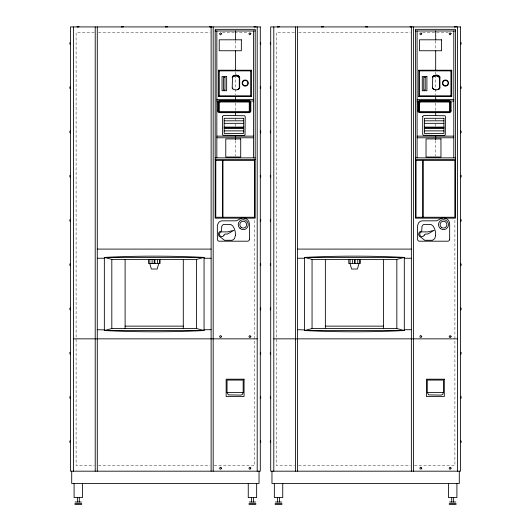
<?xml version="1.0" encoding="UTF-8"?>
<svg xmlns="http://www.w3.org/2000/svg" width="531" height="531" viewBox="0 0 531 531"><rect width="100%" height="100%" fill="white"/><g stroke="black" fill="none" stroke-linecap="round" stroke-linejoin="round"><path stroke-width="0.4" stroke-dasharray="2.65 1.99" d="M94.286 32.564L76.099 32.564L76.099 465.541L94.286 465.541M98.414 32.564L210.017 32.564M222.416 32.564L233.985 32.564M234.815 32.564L248.043 32.564M294.532 32.564L276.346 32.564L276.346 465.541L294.532 465.541M298.668 32.564L410.264 32.564M422.663 32.564L448.29 32.564M98.414 465.541L210.017 465.541M214.146 465.541L254.654 465.541L254.654 219.19M298.668 465.541L410.264 465.541M414.399 465.541L454.901 465.541L454.901 219.19M435.685 40.801L435.685 49.788M435.685 71.858L435.685 74.32M435.685 75.136L435.685 94.823M435.685 103.1L435.685 110.567M435.685 118.028L435.685 120.517M435.685 123.836L435.685 126.325M435.685 140.43L435.685 156.194M235.439 40.801L235.439 49.788M235.439 71.858L235.439 74.32M235.439 75.136L235.439 94.823M235.439 103.1L235.439 110.567M235.439 118.028L235.439 120.517M235.439 123.836L235.439 126.325M235.439 140.43L235.439 156.194"/><path stroke-width="0.8" d="M243.756 218.161L255.192 218.161L255.192 29.338L215.188 29.338L215.161 218.161L242.123 218.161M455.439 159.512L455.439 29.338L415.441 29.338L415.408 218.161L442.369 218.161M232.213 77.725L232.512 76.471C234.41 74.572 238.293 74.586 239.673 77.048L239.673 87.973C237.37 90.595 235.054 90.456 232.492 88.624L232.213 87.973M432.466 77.725L432.758 76.471C434.663 74.572 438.54 74.586 439.92 77.048L439.92 87.973C439.476 90.429 433.82 89.673 436.004 89.965M232.492 77.174L232.963 76.079M432.745 77.174L433.21 76.079M233.255 76.623L233.308 75.887M433.502 76.623L433.562 75.887M232.923 76.803L233.919 76.258L234.005 75.502M433.17 76.803L434.166 76.258L434.258 75.502M233.919 76.258L234.821 75.979L234.961 75.216M434.166 76.258L435.075 75.979L435.208 75.216M232.492 88.624L232.923 88.996M432.745 88.624L434.258 89.52L432.466 87.973M243.171 392.409L242.468 394.327L241.147 395.084L228.357 394.885L227.036 392.409L227.036 380.077L243.171 380.077L243.171 392.409L227.036 392.409M443.425 392.409L442.721 394.327L441.394 395.084L428.61 394.885L427.282 392.409L427.282 380.077L443.425 380.077L443.425 392.409L427.282 392.409M234.821 75.979L235.757 75.833L235.943 75.057M435.075 75.979L436.004 75.833L436.19 75.057M158.749 263.522L157.176 269.025L151.348 269.025L149.782 263.522M358.996 263.522L357.429 269.025L351.602 269.025L350.029 263.522L350.068 259.393M235.757 75.833L236.693 75.979L236.926 75.216M436.004 75.833L436.94 75.979L437.179 75.216M237.881 89.52L239.295 88.073L239.295 77.725L237.596 76.258L237.881 75.502M438.128 89.52L439.549 88.073L439.549 77.725L437.843 76.258L438.128 75.502M238.26 76.623L238.578 75.887M438.506 76.623L438.825 75.887M238.592 76.803L238.923 76.079M438.838 76.803L439.177 76.079M232.512 76.471L232.213 88.073M432.758 76.471L432.466 88.073M239.016 77.174L239.375 76.471M439.27 77.174L439.628 76.471M239.295 77.725L239.673 77.048M439.549 77.725L439.92 77.048M218.473 96.463L219.29 95.812L250.685 95.812L251.508 96.463L251.508 70.218L218.473 70.218L218.473 96.463L251.508 96.463M218.473 70.218L219.29 70.869L250.685 70.869L251.508 70.218M418.72 96.463L419.543 95.812L450.938 95.812L451.755 96.463L451.755 70.218L418.72 70.218L418.72 96.463L451.755 96.463M418.72 70.218L419.543 70.869L450.938 70.869L451.755 70.218M219.482 112.638L249.105 112.638A1.746 1.746 0 0 0 250.824 111.198L250.824 102.364A1.746 1.746 0 0 0 249.105 100.923L219.482 100.923A1.746 1.746 0 0 0 217.763 102.364L217.763 111.198A1.746 1.746 0 0 0 219.482 112.638L249.105 112.638M219.482 100.923L249.105 100.923M419.729 112.638L449.359 112.638A1.746 1.746 0 0 0 451.071 111.198L451.071 102.364A1.746 1.746 0 0 0 449.359 100.923L419.729 100.923A1.746 1.746 0 0 0 418.01 102.364L418.01 111.198A1.746 1.746 0 0 0 419.729 112.638L449.359 112.638M419.729 100.923L449.359 100.923M239.295 88.073L239.673 87.973M439.549 88.073L439.92 87.973M196.589 259.393L204.057 257.416L204.057 330.521L201.734 330.647A269.728 73.192 0 0 1 106.665 330.647L104.341 330.521L104.341 257.416L106.665 257.296A269.728 73.192 0 0 1 201.734 257.296L204.057 257.416L104.341 257.416L111.809 259.393L196.589 259.393L196.589 328.55L204.057 330.521L104.341 330.521L111.809 328.55L196.589 328.55M396.843 259.393L404.303 257.416L404.303 330.521L401.98 330.647A269.728 73.192 0 0 1 306.911 330.647L304.588 330.521L304.588 257.416L306.911 257.296A269.728 73.192 0 0 1 401.98 257.296L404.303 257.416L304.588 257.416L312.055 259.393L396.843 259.393L396.843 328.55L404.303 330.521L304.588 330.521L312.055 328.55L396.843 328.55M217.763 110.893L218.546 110.694M250.035 102.868L250.824 102.669M418.01 110.893L418.8 110.694M450.288 102.868L451.071 102.669M239.016 88.624L239.375 88.551M439.27 88.624L439.628 88.551M238.592 88.996L238.923 88.942M438.838 88.996L439.177 88.942M215.188 30.99L255.192 30.99M415.441 30.99L455.439 30.99M70.457 42.573L70.085 42.573L70.085 44.338L70.457 44.338M260.296 42.573L260.668 42.573L260.668 44.338L260.296 44.338M270.704 42.573L270.332 42.573L270.332 44.338L270.704 44.338M460.543 42.573L460.915 42.573L460.915 44.338L460.543 44.338M70.085 42.785L70.457 42.785M260.296 42.785L260.668 42.785M270.332 42.785L270.704 42.785M460.543 42.785L460.915 42.785M70.085 43.323L70.457 43.323M260.296 43.323L260.668 43.323M270.332 43.323L270.704 43.323M460.543 43.323L460.915 43.323M70.085 43.934L70.457 43.934M260.296 43.934L260.668 43.934M270.332 43.934L270.704 43.934M460.543 43.934L460.915 43.934M70.457 86.819L70.085 86.819L70.085 88.584L70.457 88.584M260.296 86.819L260.668 86.819L260.668 88.584L260.296 88.584M270.704 86.819L270.332 86.819L270.332 88.584L270.704 88.584M460.543 86.819L460.915 86.819L460.915 88.584L460.543 88.584M70.085 87.031L70.457 87.031M260.296 87.031L260.668 87.031M270.332 87.031L270.704 87.031M460.543 87.031L460.915 87.031M70.085 87.575L70.457 87.575M260.296 87.575L260.668 87.575M270.332 87.575L270.704 87.575M460.543 87.575L460.915 87.575M70.085 88.186L70.457 88.186M260.296 88.186L260.668 88.186M270.332 88.186L270.704 88.186M460.543 88.186L460.915 88.186M216.84 99.37L253.539 99.37M417.094 99.37L453.786 99.37M216.84 101.023L253.539 101.023M417.094 101.023L453.786 101.023M224.188 120.816L243.683 120.816M424.442 120.816L443.936 120.816M224.188 123.331L243.683 123.331M424.442 123.331L443.936 123.331M224.188 127.101L243.683 127.101M424.442 127.101L443.936 127.101M224.188 127.732L243.683 127.732M424.442 127.732L443.936 127.732M224.188 128.363L243.683 128.363M424.442 128.363L443.936 128.363M224.188 130.878L243.683 130.878M424.442 130.878L443.936 130.878M70.457 131.071L70.085 131.071L70.085 132.836L70.457 132.836M260.296 131.071L260.668 131.071L260.668 132.836L260.296 132.836M270.704 131.071L270.332 131.071L270.332 132.836L270.704 132.836M460.543 131.071L460.915 131.071L460.915 132.836L460.543 132.836M70.085 131.283L70.457 131.283M260.296 131.283L260.668 131.283M270.332 131.283L270.704 131.283M460.543 131.283L460.915 131.283M70.085 131.821L70.457 131.821M260.296 131.821L260.668 131.821M270.332 131.821L270.704 131.821M460.543 131.821L460.915 131.821M70.085 132.438L70.457 132.438M260.296 132.438L260.668 132.438M270.332 132.438L270.704 132.438M460.543 132.438L460.915 132.438M216.84 136.135L253.539 136.135M417.094 136.135L453.786 136.135M216.84 137.788L253.539 137.788M417.094 137.788L453.786 137.788M215.188 157.86L255.192 157.86M415.441 157.86L455.439 157.86M215.188 159.512L255.225 159.512M415.441 159.512L455.479 159.512L455.445 218.161L444.002 218.161M70.457 175.323L70.085 175.323L70.085 177.088L70.457 177.088M260.296 175.323L260.668 175.323L260.668 177.088L260.296 177.088M270.704 175.323L270.332 175.323L270.332 177.088L270.704 177.088M460.543 175.323L460.915 175.323L460.915 177.088L460.543 177.088M70.085 175.535L70.457 175.535M260.296 175.535L260.668 175.535M270.332 175.535L270.704 175.535M460.543 175.535L460.915 175.535M70.085 176.073L70.457 176.073M260.296 176.073L260.668 176.073M270.332 176.073L270.704 176.073M460.543 176.073L460.915 176.073M70.085 176.684L70.457 176.684M260.296 176.684L260.668 176.684M270.332 176.684L270.704 176.684M460.543 176.684L460.915 176.684M70.457 219.569L70.085 219.569L70.085 221.334L70.457 221.334M260.296 219.569L260.668 219.569L260.668 221.334L260.296 221.334M270.704 219.569L270.332 219.569L270.332 221.334L270.704 221.334M460.543 219.569L460.915 219.569L460.915 221.334L460.543 221.334M70.085 219.781L70.457 219.781M260.296 219.781L260.668 219.781M270.332 219.781L270.704 219.781M460.543 219.781L460.915 219.781M70.085 220.325L70.457 220.325M260.296 220.325L260.668 220.325M270.332 220.325L270.704 220.325M460.543 220.325L460.915 220.325M70.085 220.936L70.457 220.936M260.296 220.936L260.668 220.936M270.332 220.936L270.704 220.936M460.543 220.936L460.915 220.936M97.279 249.092L211.119 249.092M297.533 249.092L411.366 249.092M97.279 258.245L104.341 258.245M204.057 258.245L211.119 258.245M297.533 258.245L304.588 258.245M404.303 258.245L411.366 258.245M70.457 263.821L70.085 263.821L70.085 265.586L70.457 265.586M260.296 263.821L260.668 263.821L260.668 265.586L260.296 265.586M270.704 263.821L270.332 263.821L270.332 265.586L270.704 265.586M460.543 263.821L460.915 263.821L460.915 265.586L460.543 265.586M70.085 264.033L70.457 264.033M260.296 264.033L260.668 264.033M270.332 264.033L270.704 264.033M460.543 264.033L460.915 264.033M70.085 264.571L70.457 264.571M260.296 264.571L260.668 264.571M270.332 264.571L270.704 264.571M460.543 264.571L460.915 264.571M70.085 265.188L70.457 265.188M260.296 265.188L260.668 265.188M270.332 265.188L270.704 265.188M460.543 265.188L460.915 265.188M70.457 308.073L70.085 308.073L70.085 309.832L70.457 309.832M260.296 308.073L260.668 308.073L260.668 309.832L260.296 309.832M270.704 308.073L270.332 308.073L270.332 309.832L270.704 309.832M460.543 308.073L460.915 308.073L460.915 309.832L460.543 309.832M70.085 308.285L70.457 308.285M260.296 308.285L260.668 308.285M270.332 308.285L270.704 308.285M460.543 308.285L460.915 308.285M70.085 308.823L70.457 308.823M260.296 308.823L260.668 308.823M270.332 308.823L270.704 308.823M460.543 308.823L460.915 308.823M70.085 309.434L70.457 309.434M260.296 309.434L260.668 309.434M270.332 309.434L270.704 309.434M460.543 309.434L460.915 309.434M125.104 326.14L183.295 326.14M325.357 326.14L383.541 326.14M204.057 329.718L211.119 329.718M404.303 329.718L411.366 329.718M73.55 338.851L257.203 338.851M273.797 338.851L457.45 338.851M70.457 352.318L70.085 352.318L70.085 354.084L70.457 354.084M260.296 352.318L260.668 352.318L260.668 354.084L260.296 354.084M270.704 352.318L270.332 352.318L270.332 354.084L270.704 354.084M460.543 352.318L460.915 352.318L460.915 354.084L460.543 354.084M70.085 352.531L70.457 352.531M260.296 352.531L260.668 352.531M270.332 352.531L270.704 352.531M460.543 352.531L460.915 352.531M70.085 353.069L70.457 353.069M260.296 353.069L260.668 353.069M270.332 353.069L270.704 353.069M460.543 353.069L460.915 353.069M70.085 353.686L70.457 353.686M260.296 353.686L260.668 353.686M270.332 353.686L270.704 353.686M460.543 353.686L460.915 353.686M70.457 396.571L70.085 396.571L70.085 398.336L70.457 398.336M260.296 396.571L260.668 396.571L260.668 398.336L260.296 398.336M270.704 396.571L270.332 396.571L270.332 398.336L270.704 398.336M460.543 396.571L460.915 396.571L460.915 398.336L460.543 398.336M70.085 396.783L70.457 396.783M260.296 396.783L260.668 396.783M270.332 396.783L270.704 396.783M460.543 396.783L460.915 396.783M70.085 397.321L70.457 397.321M260.296 397.321L260.668 397.321M270.332 397.321L270.704 397.321M460.543 397.321L460.915 397.321M70.085 397.931L70.457 397.931M260.296 397.931L260.668 397.931M270.332 397.931L270.704 397.931M460.543 397.931L460.915 397.931M70.457 440.816L70.085 440.816L70.085 442.582L70.457 442.582M260.296 440.816L260.668 440.816L260.668 442.582L260.296 442.582M270.704 440.816L270.332 440.816L270.332 442.582L270.704 442.582M460.543 440.816L460.915 440.816L460.915 442.582L460.543 442.582M70.085 441.035L70.457 441.035M260.296 441.035L260.668 441.035M270.332 441.035L270.704 441.035M460.543 441.035L460.915 441.035M70.085 441.573L70.457 441.573M260.296 441.573L260.668 441.573M270.332 441.573L270.704 441.573M460.543 441.573L460.915 441.573M70.085 442.184L70.457 442.184M260.296 442.184L260.668 442.184M270.332 442.184L270.704 442.184M460.543 442.184L460.915 442.184M75.163 502.007L81.469 502.007M249.278 502.007L255.584 502.007M275.416 502.007L281.722 502.007M449.531 502.007L455.837 502.007M74.851 503.421L81.781 503.421M248.966 503.421L255.896 503.421M275.104 503.421L282.034 503.421M449.219 503.421L456.149 503.421M74.851 504.45L81.781 504.45M248.966 504.45L255.896 504.45M275.104 504.45L282.034 504.45M449.219 504.45L456.149 504.45M297.533 329.718L304.588 329.904M97.279 329.718L104.341 329.904M418.01 102.669L418.8 102.868M450.288 110.694L451.071 110.893M217.763 102.669L218.546 102.868M250.035 110.694L250.824 110.893M436.94 75.979L437.843 76.258M434.166 89.54L435.208 89.812M236.693 75.979L237.596 76.258M459.288 471.183L459.288 483.469L271.965 483.469L271.965 471.183M457.45 26.922L457.45 471.183M456.906 483.469L456.906 497.574L448.503 497.574L448.503 483.469M456.169 26.922L456.169 26.55L454.403 26.55L454.403 26.922M455.764 26.55L455.764 26.922M455.153 26.55L455.153 26.922M454.616 26.55L454.616 26.922M453.786 30.99L453.786 157.86M453.64 497.574L453.64 502.007M451.722 497.574L451.722 502.007M450.938 70.869L450.938 95.812M435.685 30.99L435.685 39.984M435.685 50.604L435.685 70.218M435.685 96.463L435.685 101.441M435.685 112.227L435.685 115.546M435.685 135.451L435.685 139.6M423.227 160.415L423.227 217.259M422.689 160.415L422.689 217.259M419.543 70.869L419.543 95.812M417.094 30.99L417.094 157.86M413.43 26.922L413.43 471.183M411.917 26.922L411.917 26.55L410.151 26.55L410.151 26.922M411.518 26.55L411.518 26.922M411.366 26.922L411.366 471.183M410.901 26.55L410.901 26.922M410.363 26.55L410.363 26.922M383.541 259.393L383.541 328.55M367.664 26.922L367.664 26.55L365.905 26.55L365.905 26.922M367.266 26.55L367.266 26.922M366.655 26.55L366.655 26.922M366.118 26.55L366.118 26.922M360.297 259.393L360.297 263.522L348.774 263.522L348.774 259.393M359.626 259.393L359.626 263.522M357.768 259.393L357.768 263.522M355.153 259.393L355.153 263.522M354.449 259.393L354.449 263.522M352.372 259.393L352.372 263.522M325.357 259.393L325.357 328.55M323.419 26.922L323.419 26.55L321.653 26.55L321.653 26.922M323.021 26.55L323.021 26.922M322.403 26.55L322.403 26.922M321.866 26.55L321.866 26.922M312.055 259.393L312.055 328.55M297.533 26.922L297.533 471.183M295.468 26.922L295.468 471.183M282.744 483.469L282.744 497.574L274.348 497.574L274.348 483.469M279.525 497.574L279.525 502.007M279.167 26.922L279.167 26.55L277.401 26.55L277.401 26.922M278.768 26.55L278.768 26.922M278.158 26.55L278.158 26.922M277.613 26.55L277.613 26.922M277.607 497.574L277.607 502.007M273.797 26.922L273.797 471.183M259.035 471.183L259.035 483.469L71.712 483.469L71.712 471.183M257.203 26.922L257.203 471.183M256.652 483.469L256.652 497.574L248.256 497.574L248.256 483.469M255.915 26.922L255.915 26.55L254.15 26.55L254.15 26.922M255.517 26.55L255.517 26.922M254.907 26.55L254.907 26.922M254.362 26.55L254.362 26.922M253.539 30.99L253.539 157.86M253.393 497.574L253.393 502.007M251.475 497.574L251.475 502.007M250.685 70.869L250.685 95.812M235.439 30.99L235.439 39.984M235.439 50.604L235.439 70.218M235.439 96.463L235.439 101.441M235.439 112.227L235.439 115.546M235.439 135.451L235.439 139.6M222.974 160.415L222.974 217.259M222.443 160.415L222.443 217.259M219.29 70.869L219.29 95.812M216.84 30.99L216.84 157.86M213.177 26.922L213.177 471.183M211.67 26.922L211.67 26.55L209.904 26.55L209.904 26.922M211.265 26.55L211.265 26.922M211.119 26.922L211.119 471.183M210.654 26.55L210.654 26.922M210.117 26.55L210.117 26.922M183.295 259.393L183.295 328.55M167.418 26.922L167.418 26.55L165.652 26.55L165.652 26.922M167.019 26.55L167.019 26.922M166.402 26.55L166.402 26.922M165.864 26.55L165.864 26.922M160.043 259.393L160.043 263.522L148.521 263.522L148.521 259.393M159.373 259.393L159.373 263.522M157.521 259.393L157.521 263.522M154.906 259.393L154.906 263.522M154.196 259.393L154.196 263.522M152.125 259.393L152.125 263.522M149.822 259.393L149.822 263.522M125.104 259.393L125.104 328.55M123.165 26.922L123.165 26.55L121.4 26.55L121.4 26.922M122.767 26.55L122.767 26.922M122.157 26.55L122.157 26.922M121.619 26.55L121.619 26.922M111.809 259.393L111.809 328.55M97.279 26.922L97.279 471.183M95.215 26.922L95.215 471.183M82.497 483.469L82.497 497.574L74.094 497.574L74.094 483.469M79.278 497.574L79.278 502.007M78.92 26.922L78.92 26.55L77.154 26.55L77.154 26.922M78.515 26.55L78.515 26.922M77.904 26.55L77.904 26.922M77.367 26.55L77.367 26.922M77.36 497.574L77.36 502.007M73.55 26.922L73.55 471.183M448.649 112.36A1.659 1.659 0 0 0 450.288 110.986L450.288 102.576A1.659 1.659 0 0 0 448.649 101.202M420.433 101.202A1.659 1.659 0 0 0 418.8 102.576L418.8 110.986A1.659 1.659 0 0 0 420.433 112.36M248.402 112.36A1.659 1.659 0 0 0 250.035 110.986L250.035 102.576A1.659 1.659 0 0 0 248.402 101.202M220.186 101.202A1.659 1.659 0 0 0 218.546 102.576L218.546 110.986A1.659 1.659 0 0 0 220.186 112.36M215.812 160.415L215.778 217.259L254.575 217.259L254.608 160.415L215.812 160.415M416.058 160.415L416.025 217.259L454.828 217.259L454.861 160.415L416.058 160.415M222.469 116.395L222.443 134.283L222.894 135.239L244.034 135.498L245.037 134.947L245.222 116.694L244.771 115.738L223.631 115.486L222.469 116.395M249.411 239.269L249.371 239.74A1.932 1.932 0 0 1 247.499 241.2L219.25 241.2A1.932 1.932 0 0 1 217.378 239.74L217.338 225.509L218.453 222.788A4.885 4.885 0 0 1 219.788 221.586L220.478 221.235A5.589 5.589 0 0 1 221.892 220.843L236.454 220.803L239.215 219.383A6.166 6.166 0 0 1 249.411 224.036L249.411 239.269M422.722 116.395L422.696 134.283L423.147 135.239L444.281 135.498L445.283 134.947L445.469 116.694L445.018 115.738L423.884 115.486L422.722 116.395M449.664 239.269L449.624 239.74A1.932 1.932 0 0 1 447.746 241.2L419.497 241.2A1.932 1.932 0 0 1 417.625 239.74L417.585 225.509L418.7 222.788A4.885 4.885 0 0 1 420.034 221.586L420.725 221.235A5.589 5.589 0 0 1 422.145 220.843L436.708 220.803L439.462 219.383A6.166 6.166 0 0 1 449.664 224.036L449.664 239.269M235.419 235.253L234.529 238.658L232.186 240.284L224.54 240.284L220.624 237.271A3.179 3.179 0 0 1 221.52 231.045L221.726 226.372L222.755 224.978L223.485 224.48L230.839 224.48L232.897 226.073L234.304 228.649L235.266 231.728L235.419 235.253M435.666 235.253L434.776 238.658L432.433 240.284L424.787 240.284L420.871 237.271A3.179 3.179 0 0 1 421.767 231.045L421.979 226.372L423.008 224.978L423.738 224.48L431.086 224.48L433.143 226.073L434.55 228.649L435.513 231.728L435.666 235.253M221.513 33.639L220.863 34.761L220.173 34.761L219.522 33.639L220.518 32.803L221.513 33.639M250.858 33.639L250.207 34.761L249.517 34.761L248.866 33.639L249.862 32.803L250.858 33.639M221.513 336.375L220.863 337.497L220.173 337.497L219.522 336.375L220.518 335.539L221.513 336.375M221.513 468.057L220.863 469.178L220.173 469.178L219.522 468.057L220.518 467.22L221.513 468.057M250.858 336.375L250.207 337.497L249.517 337.497L248.866 336.375L249.862 335.539L250.858 336.375M250.858 468.057L250.207 469.178L249.517 469.178L248.866 468.057L249.862 467.22L250.858 468.057M421.76 33.639L421.11 34.761L419.895 34.316L420.114 33.041L421.415 33.041L421.76 33.639M451.104 33.639L450.461 34.761L449.77 34.761L449.12 33.639L450.115 32.803L451.104 33.639M421.76 336.375L421.11 337.497L419.895 337.052L420.114 335.778L420.764 335.539L421.76 336.375M421.76 468.057L421.11 469.178L419.895 468.734L420.114 467.459L420.764 467.22L421.76 468.057M451.104 336.375L450.461 337.497L449.77 337.497L449.12 336.375L450.115 335.539L451.104 336.375M451.104 468.057L450.461 469.178L449.77 469.178L449.12 468.057L450.115 467.22L451.104 468.057M223.976 235.114L223.916 235.293A2.356 2.356 0 0 1 221.069 236.468A2.356 2.356 0 0 1 219.502 233.819A2.356 2.356 0 0 1 221.898 231.888L227.487 231.888L233.866 230.341L227.5 234.025L225.171 234.025L223.976 235.114M424.229 235.114L424.169 235.293A2.356 2.356 0 0 1 421.322 236.468A2.356 2.356 0 0 1 419.749 233.819A2.356 2.356 0 0 1 422.152 231.888L427.74 231.888L434.112 230.341L427.754 234.025L425.424 234.025L424.229 235.114M220.252 101.979L219.887 102.045A0.876 0.876 0 0 0 219.323 102.715L219.323 110.846A0.876 0.876 0 0 0 219.887 111.517L248.7 111.517A0.876 0.876 0 0 0 249.265 110.846L249.265 102.715A0.876 0.876 0 0 0 248.7 102.045L220.252 101.979M420.499 101.979L420.134 102.045A0.876 0.876 0 0 0 419.57 102.715L419.57 110.846A0.876 0.876 0 0 0 420.134 111.517L448.947 111.517A0.876 0.876 0 0 0 449.511 110.846L449.511 102.715A0.876 0.876 0 0 0 448.947 102.045L420.499 101.979M260.296 26.922L70.457 26.922L70.457 471.183L260.296 471.183L260.296 26.922M460.543 26.922L270.704 26.922L270.704 471.183L460.543 471.183L460.543 26.922M241.346 39.805L219.223 39.805L219.223 50.75L241.346 50.75L241.346 39.805M441.6 39.805L419.47 39.805L419.47 50.75L441.6 50.75L441.6 39.805M226.657 76.418L222.031 76.418L222.031 90.728L226.657 90.728L226.657 76.418M426.911 76.418L422.278 76.418L422.278 90.728L426.911 90.728L426.911 76.418M224.978 77.26L223.505 77.26L223.505 89.885L224.978 89.885L224.978 77.26M425.225 77.26L423.751 77.26L423.751 89.885L425.225 89.885L425.225 77.26M243.683 118.3L224.188 118.3L224.188 133.394L243.683 133.394L243.683 118.3M443.936 118.3L424.442 118.3L424.442 133.394L443.936 133.394L443.936 118.3M240.716 138.93L225.781 138.93L225.781 157.03L240.716 157.03L240.716 138.93M440.962 138.93L426.028 138.93L426.028 157.03L440.962 157.03L440.962 138.93M244.061 379.194L226.146 379.194L226.146 396.504L244.061 396.504L244.061 379.194M444.308 379.194L426.4 379.194L426.4 396.504L444.308 396.504L444.308 379.194M443.797 85.67A3.086 3.086 0 0 0 448.542 83.214A3.086 3.086 0 0 0 444.042 80.327A3.086 3.086 0 0 0 443.797 85.67M444.029 85.305A2.655 2.655 0 0 0 448.111 83.194A2.655 2.655 0 0 0 444.241 80.712A2.655 2.655 0 0 0 444.029 85.305M440.312 228.509A4.998 4.998 0 0 0 448.423 225.469A4.998 4.998 0 0 0 441.732 219.967A4.998 4.998 0 0 0 440.312 228.509M441.327 227.275A3.398 3.398 0 0 0 446.843 225.204A3.398 3.398 0 0 0 442.296 221.46A3.398 3.398 0 0 0 441.327 227.275M243.543 85.67A3.086 3.086 0 0 0 248.296 83.214A3.086 3.086 0 0 0 243.795 80.327A3.086 3.086 0 0 0 243.543 85.67M243.782 85.305A2.655 2.655 0 0 0 247.864 83.194A2.655 2.655 0 0 0 243.994 80.712A2.655 2.655 0 0 0 243.782 85.305M240.065 228.509A4.998 4.998 0 0 0 248.176 225.469A4.998 4.998 0 0 0 241.486 219.967A4.998 4.998 0 0 0 240.065 228.509M241.081 227.275A3.398 3.398 0 0 0 246.596 225.204A3.398 3.398 0 0 0 242.05 221.46A3.398 3.398 0 0 0 241.081 227.275"/></g></svg>
